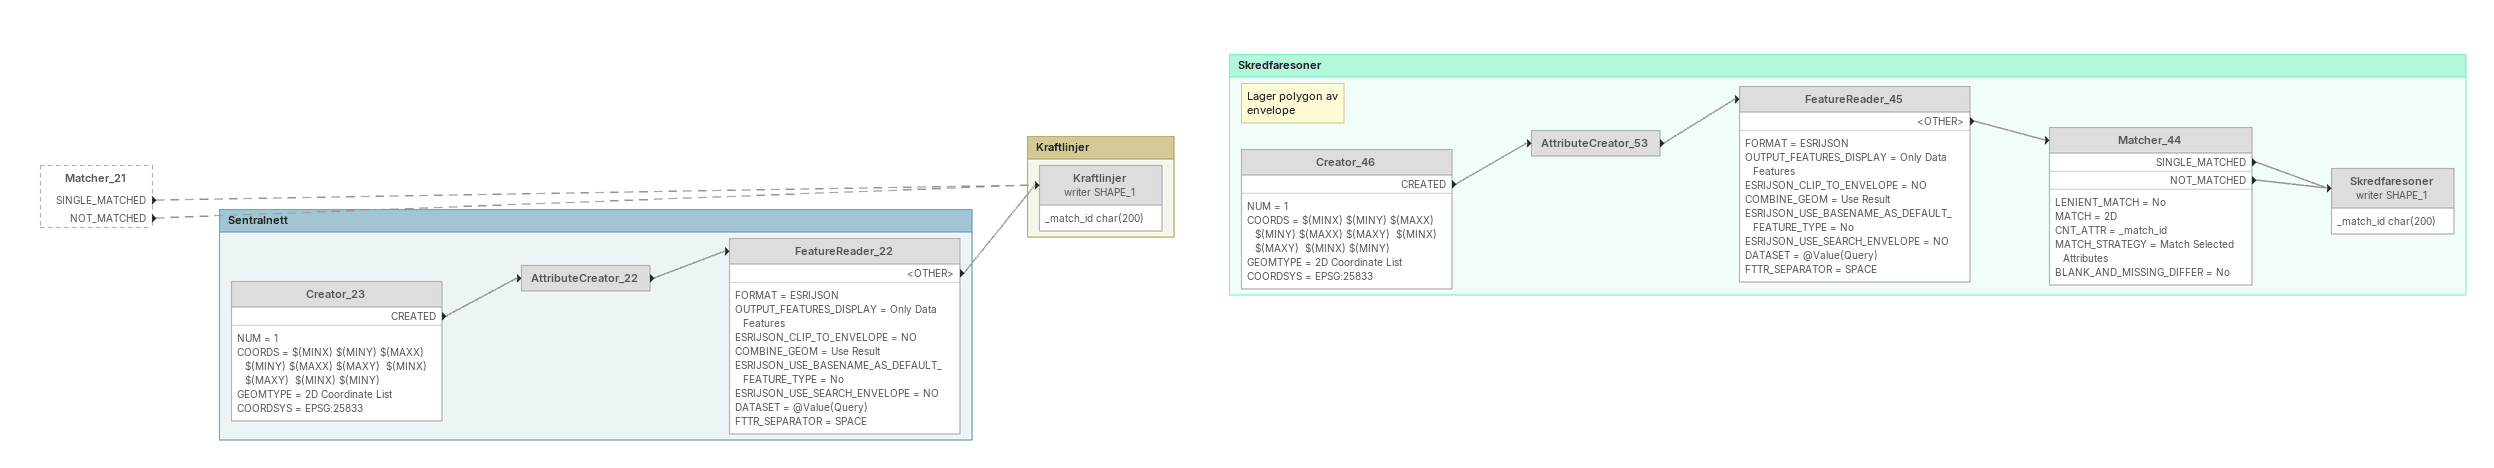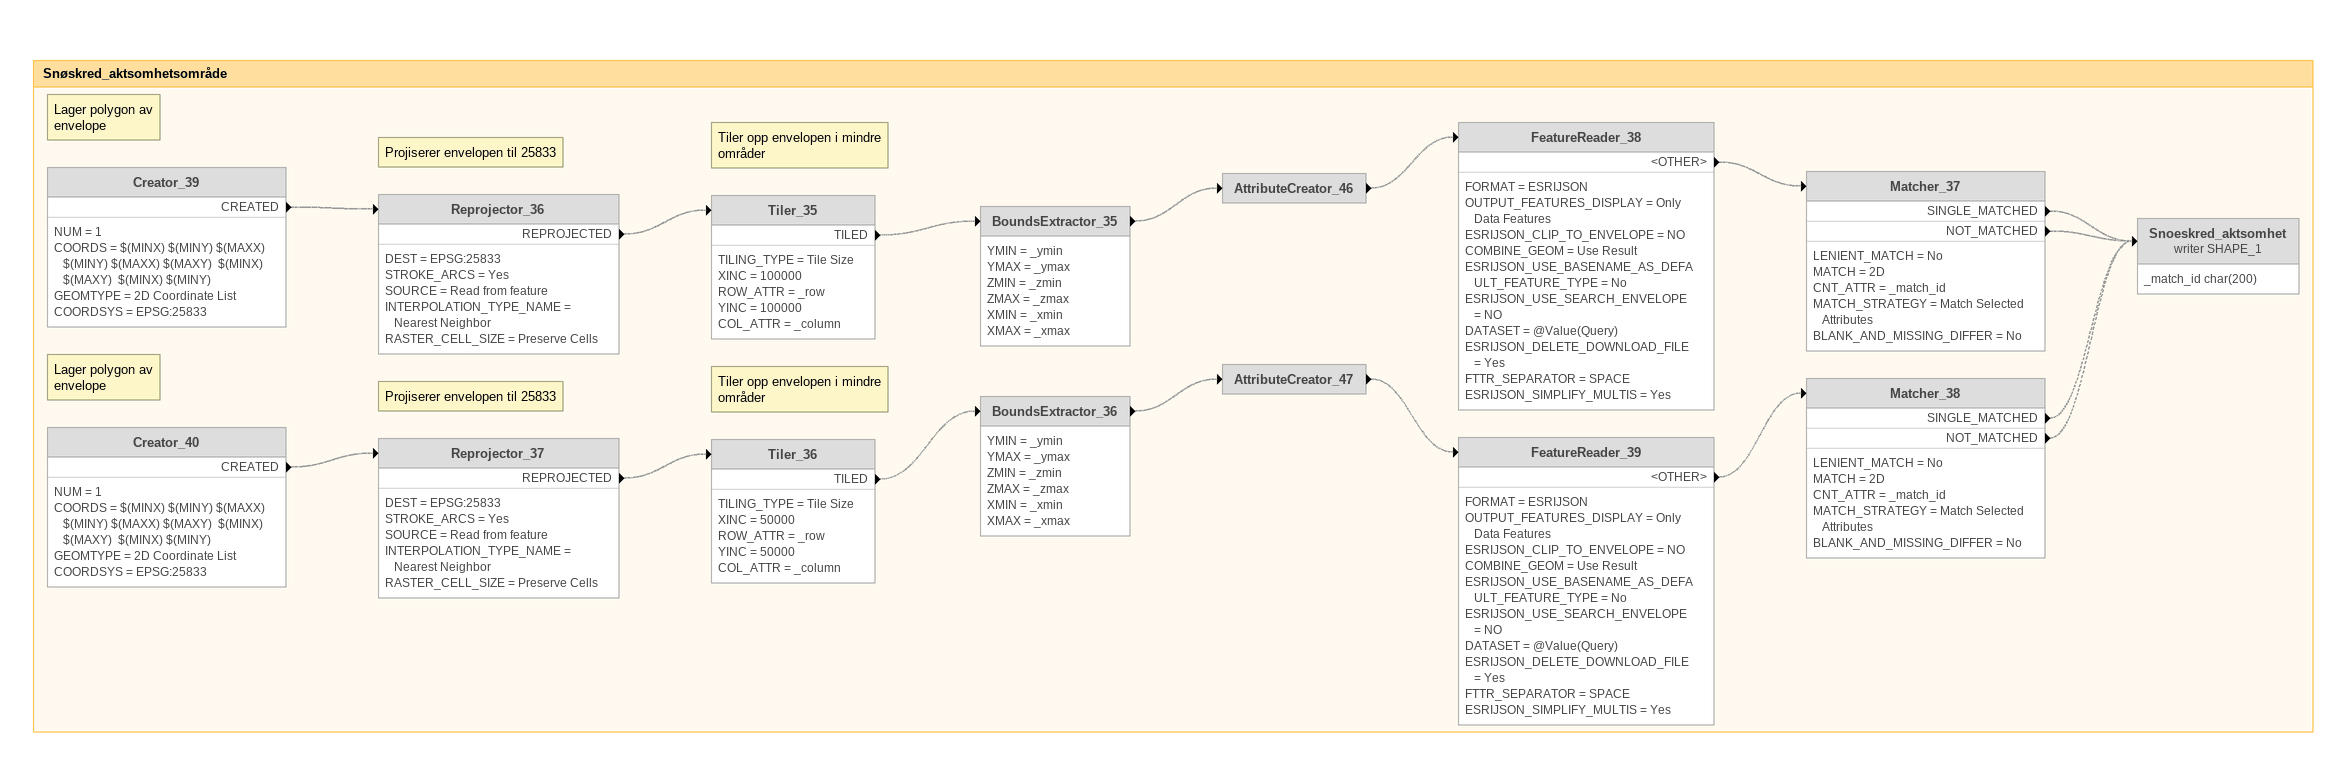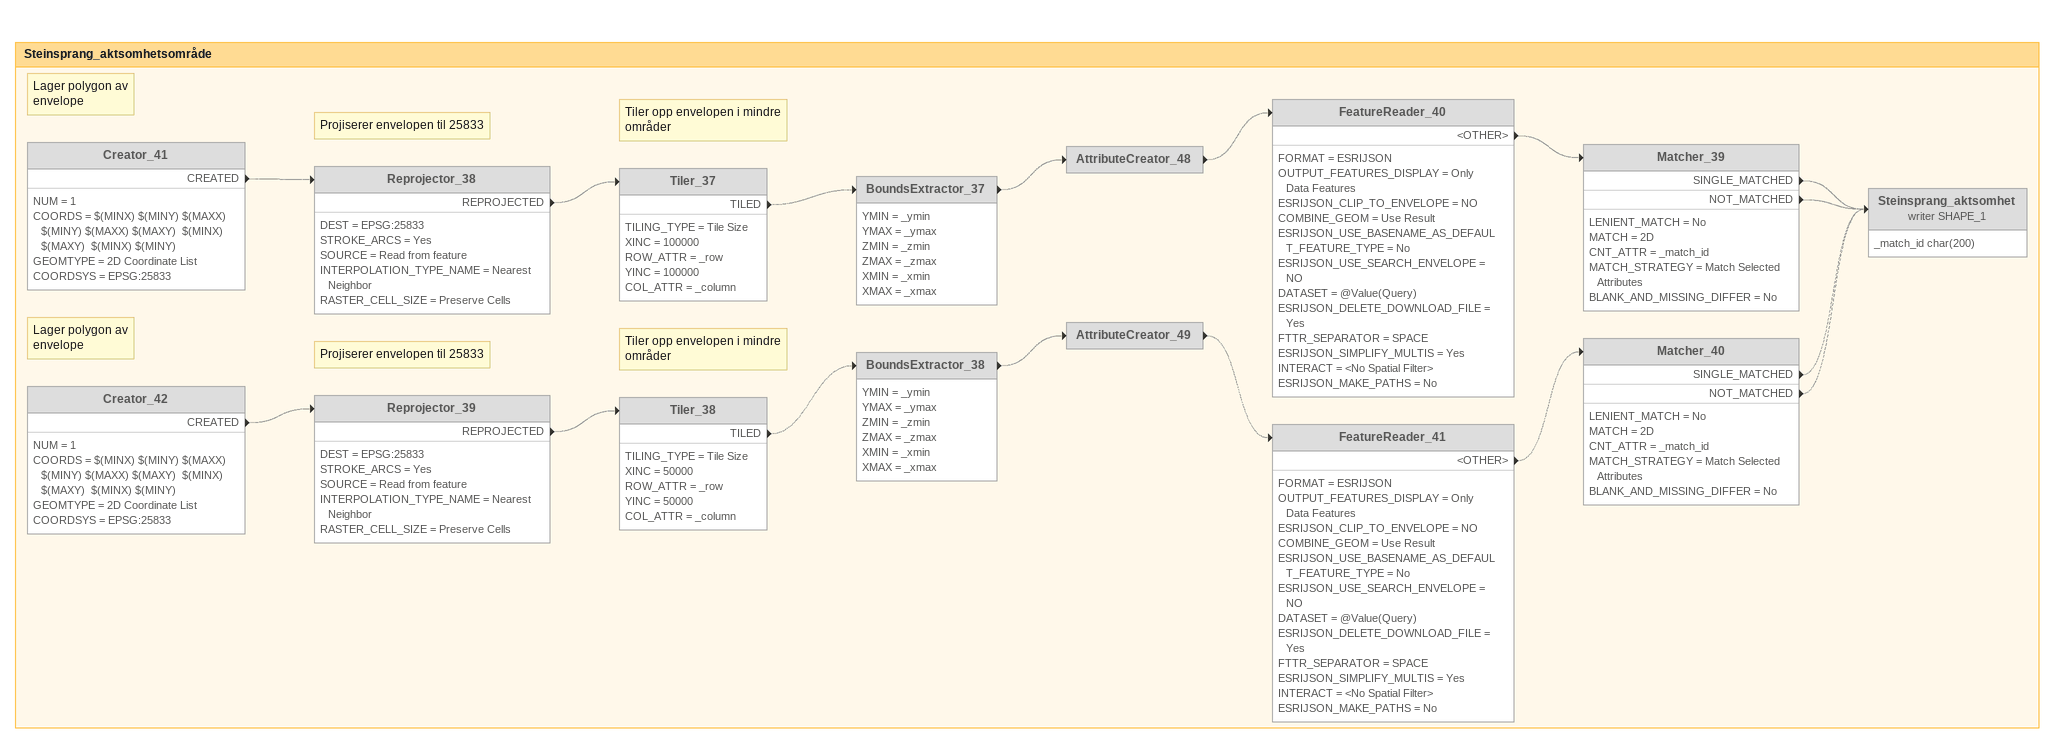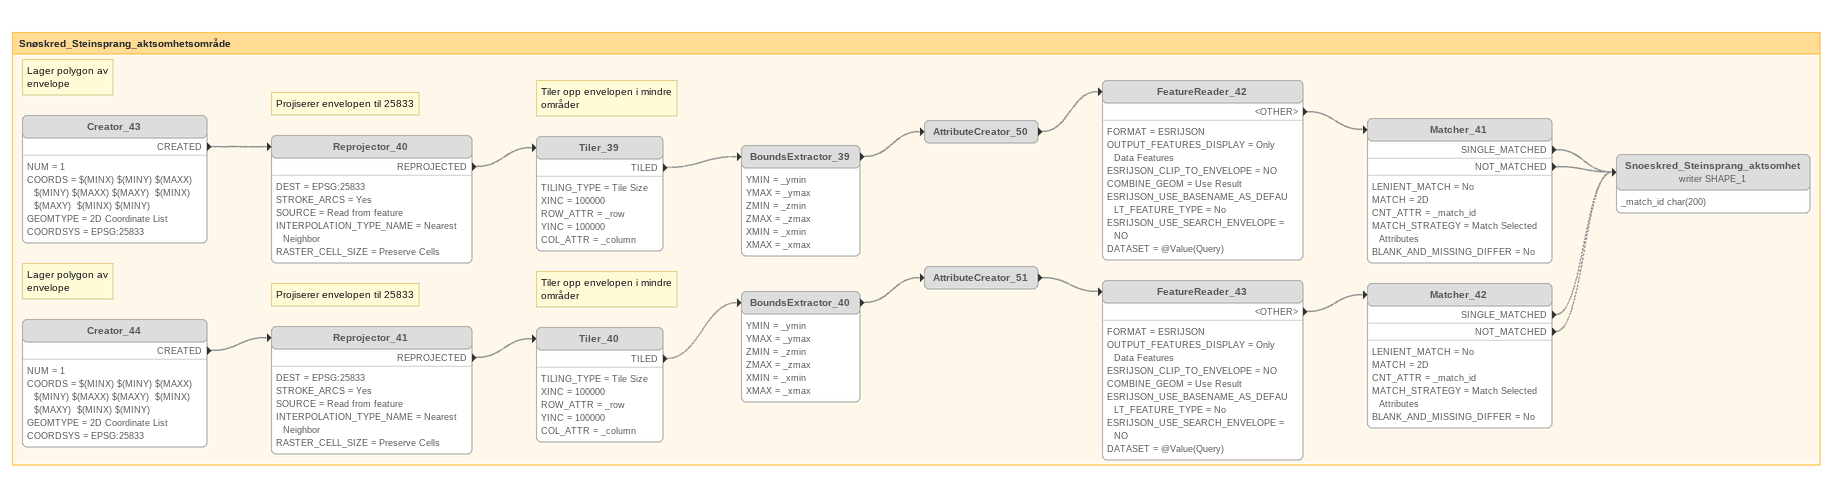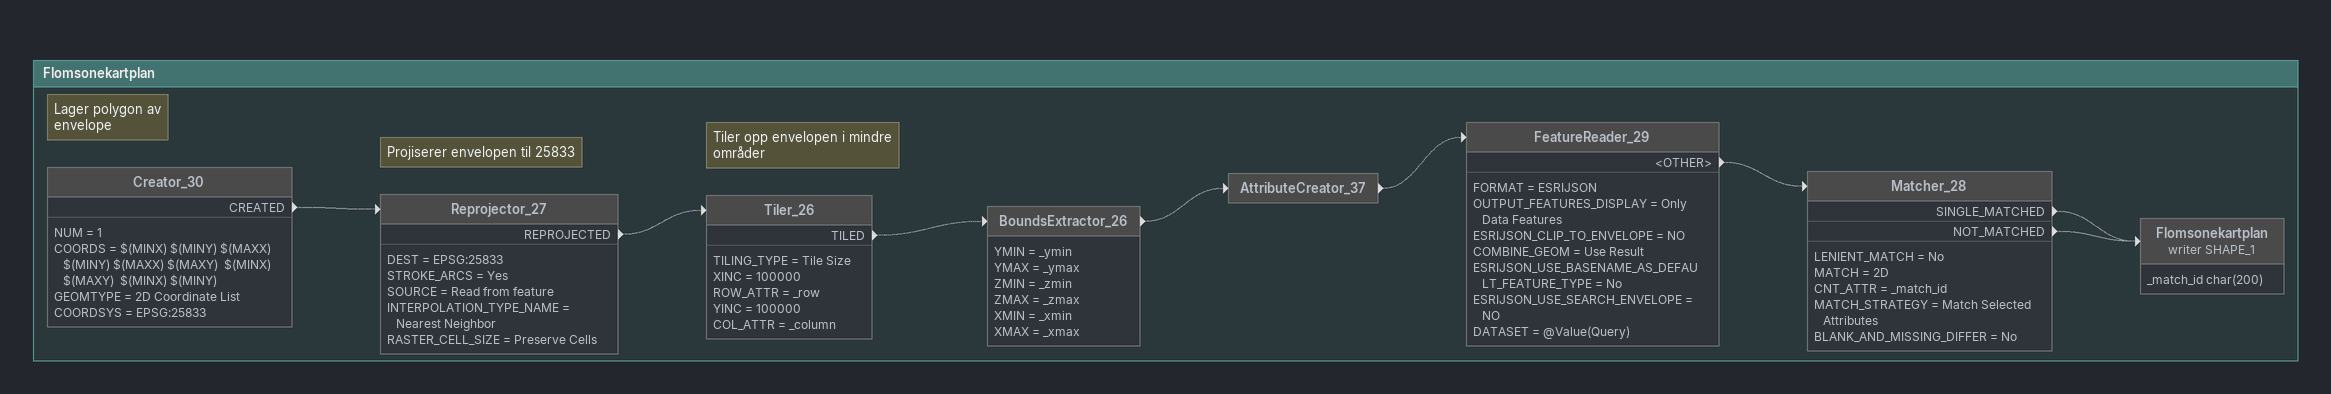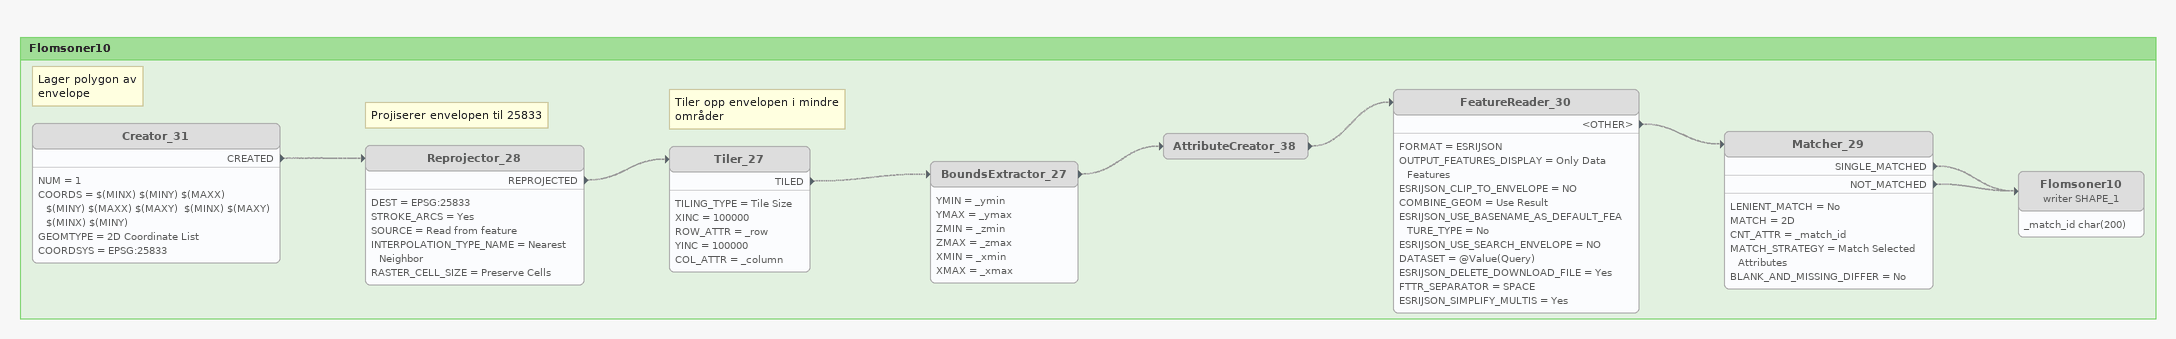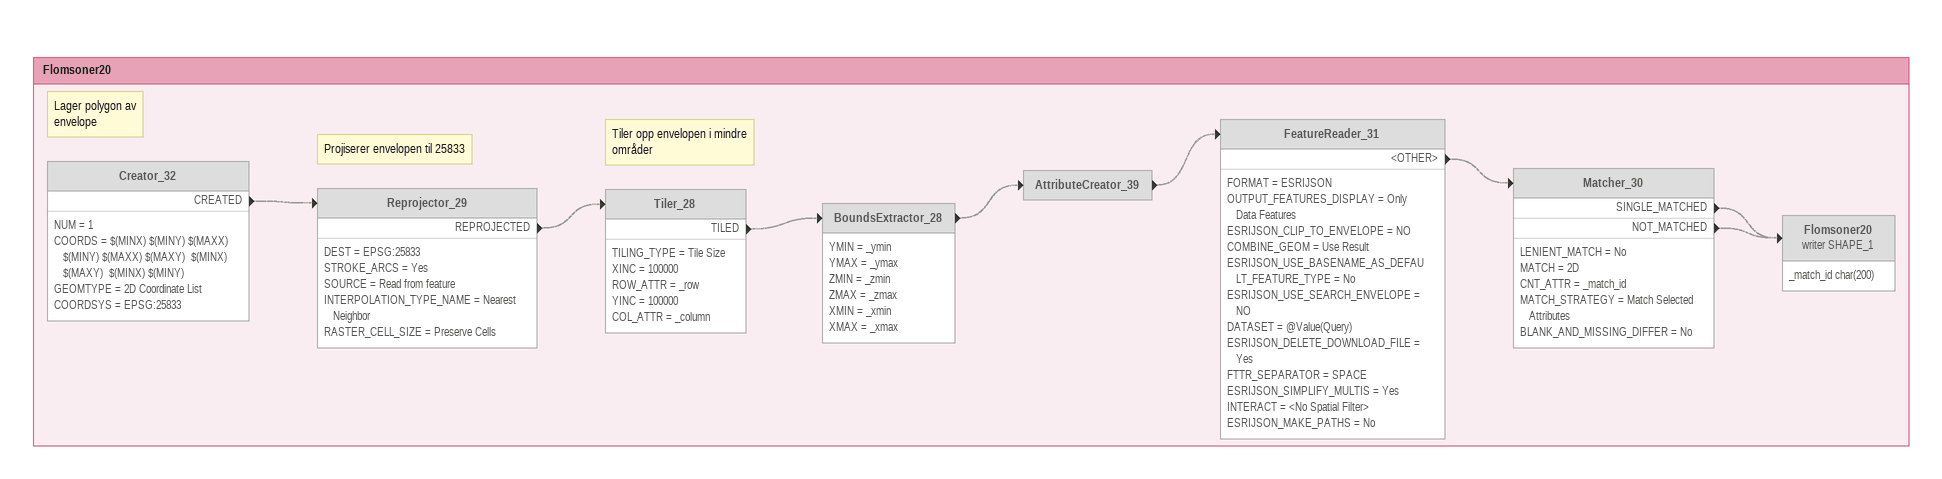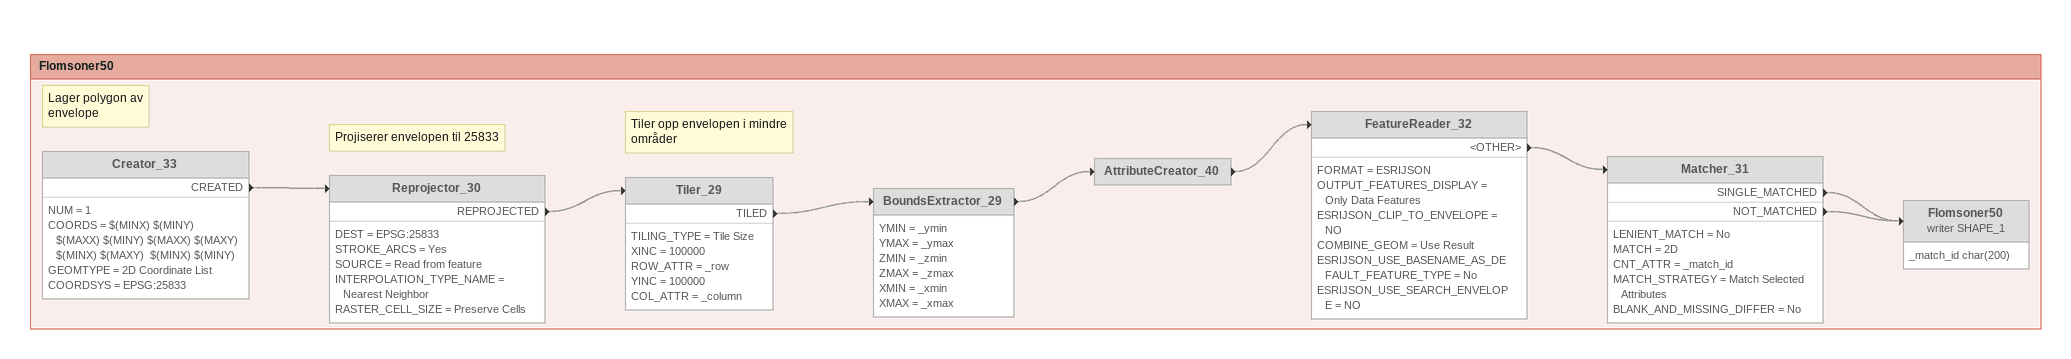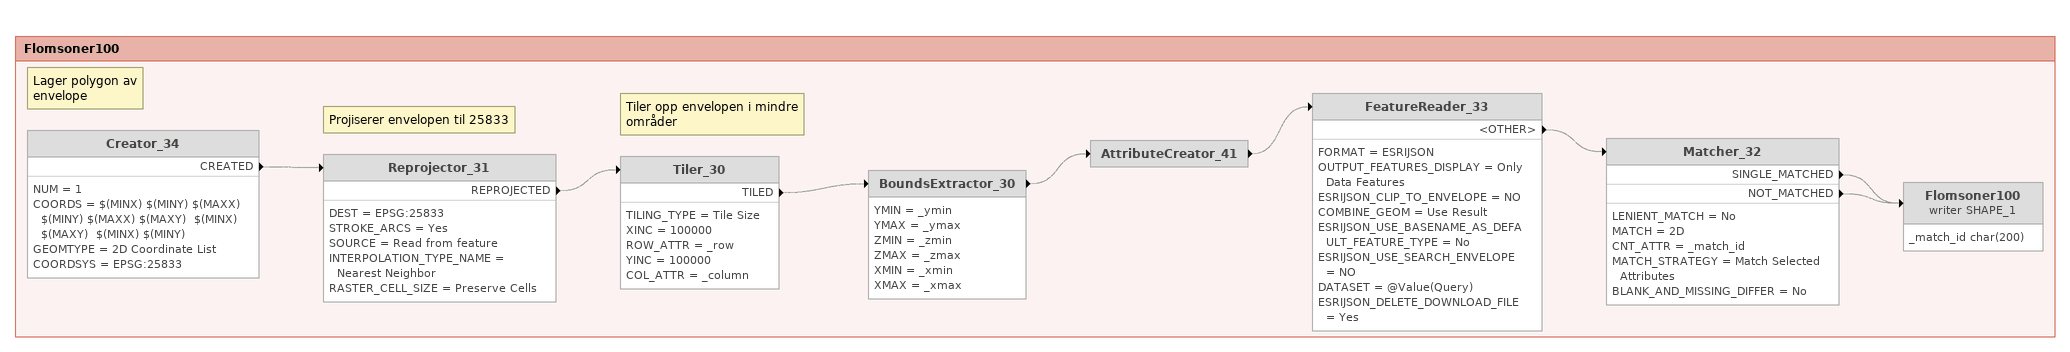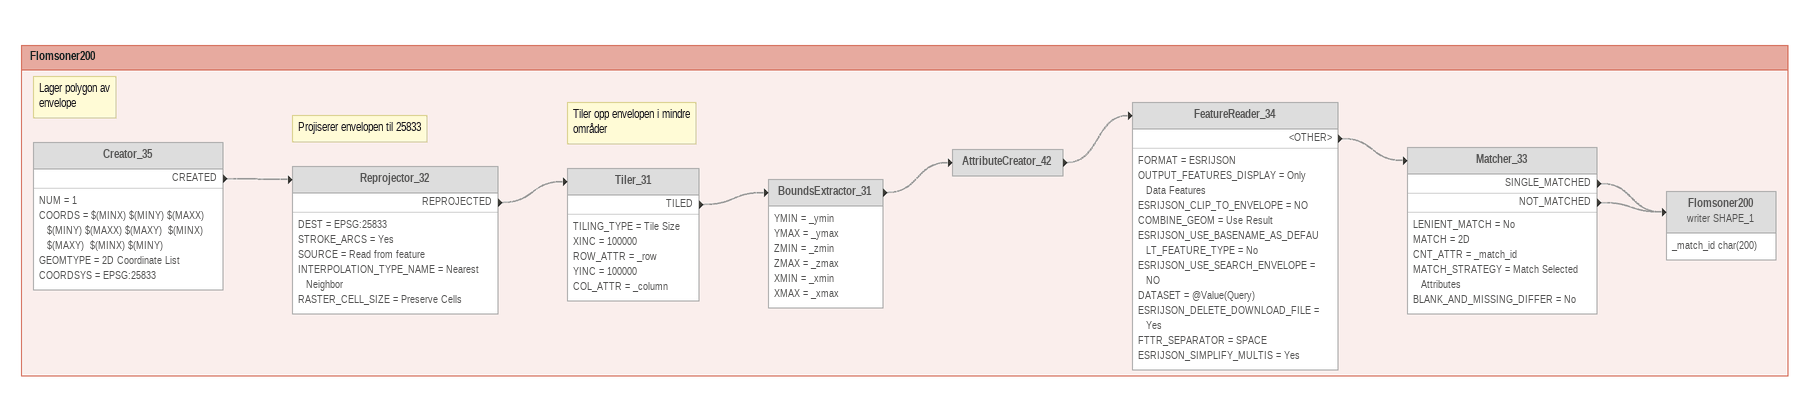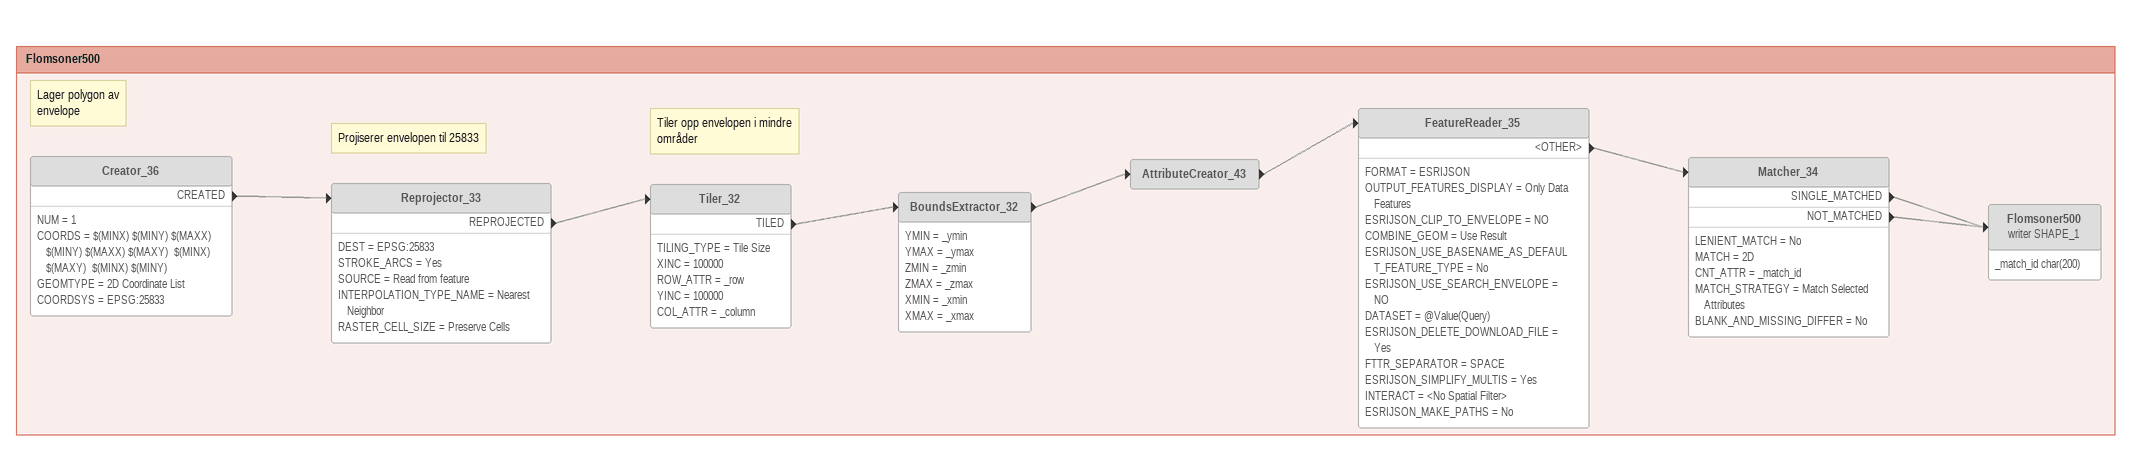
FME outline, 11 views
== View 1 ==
Matcher_21 [outside]
    SINGLE_MATCHED -> Kraftlinjer (writer SHAPE_1) [off]
    NOT_MATCHED -> Kraftlinjer (writer SHAPE_1) [off]

Bookmark: Sentralnett
Creator_23 [off]
    NUM = 1
    COORDS = $(MINX) $(MINY) $(MAXX) $(MINY) $(MAXX) $(MAXY)  $(MINX) $(MAXY)  $(MINX) $(MINY)
    GEOMTYPE = 2D Coordinate List
    COORDSYS = EPSG:25833
    CREATED -> AttributeCreator_22 [off]
AttributeCreator_22 [off]
    -> FeatureReader_22 [off]
FeatureReader_22 [off]
    FORMAT = ESRIJSON
    OUTPUT_FEATURES_DISPLAY = Only Data Features
    ESRIJSON_CLIP_TO_ENVELOPE = NO
    COMBINE_GEOM = Use Result
    ESRIJSON_USE_BASENAME_AS_DEFAULT_FEATURE_TYPE = No
    ESRIJSON_USE_SEARCH_ENVELOPE = NO
    DATASET = @Value(Query)
    FTTR_SEPARATOR = SPACE
    <OTHER> -> Kraftlinjer (writer SHAPE_1) [off]

Bookmark: Kraftlinjer
Kraftlinjer (writer SHAPE_1) [off]
    attributes: _match_id char(200)

Bookmark: Skredfaresoner
Note: Lager polygon av / envelope
Creator_46 [off]
    NUM = 1
    COORDS = $(MINX) $(MINY) $(MAXX) $(MINY) $(MAXX) $(MAXY)  $(MINX) $(MAXY)  $(MINX) $(MINY)
    GEOMTYPE = 2D Coordinate List
    COORDSYS = EPSG:25833
    CREATED -> AttributeCreator_53 [off]
AttributeCreator_53 [off]
    -> FeatureReader_45 [off]
FeatureReader_45 [off]
    FORMAT = ESRIJSON
    OUTPUT_FEATURES_DISPLAY = Only Data Features
    ESRIJSON_CLIP_TO_ENVELOPE = NO
    COMBINE_GEOM = Use Result
    ESRIJSON_USE_BASENAME_AS_DEFAULT_FEATURE_TYPE = No
    ESRIJSON_USE_SEARCH_ENVELOPE = NO
    DATASET = @Value(Query)
    FTTR_SEPARATOR = SPACE
    <OTHER> -> Matcher_44 [off]
Matcher_44 [off]
    LENIENT_MATCH = No
    MATCH = 2D
    CNT_ATTR = _match_id
    MATCH_STRATEGY = Match Selected Attributes
    BLANK_AND_MISSING_DIFFER = No
    SINGLE_MATCHED -> Skredfaresoner (writer SHAPE_1) [off]
    NOT_MATCHED -> Skredfaresoner (writer SHAPE_1) [off]
Skredfaresoner (writer SHAPE_1) [off]
    attributes: _match_id char(200)

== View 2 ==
Bookmark: Snøskred_aktsomhetsområde
Note: Lager polygon av / envelope
Creator_39 [off]
    NUM = 1
    COORDS = $(MINX) $(MINY) $(MAXX) $(MINY) $(MAXX) $(MAXY)  $(MINX) $(MAXY)  $(MINX) $(MINY)
    GEOMTYPE = 2D Coordinate List
    COORDSYS = EPSG:25833
    CREATED -> Reprojector_36 [off]
Note: Projiserer envelopen til 25833
Reprojector_36 [off]
    DEST = EPSG:25833
    STROKE_ARCS = Yes
    SOURCE = Read from feature
    INTERPOLATION_TYPE_NAME = Nearest Neighbor
    RASTER_CELL_SIZE = Preserve Cells
    REPROJECTED -> Tiler_35 [off]
Note: Tiler opp envelopen i mindre / områder
Tiler_35 [off]
    TILING_TYPE = Tile Size
    XINC = 100000
    ROW_ATTR = _row
    YINC = 100000
    COL_ATTR = _column
    TILED -> BoundsExtractor_35 [off]
BoundsExtractor_35 [off]
    YMIN = _ymin
    YMAX = _ymax
    ZMIN = _zmin
    ZMAX = _zmax
    XMIN = _xmin
    XMAX = _xmax
    -> AttributeCreator_46 [off]
AttributeCreator_46 [off]
    -> FeatureReader_38 [off]
FeatureReader_38 [off]
    FORMAT = ESRIJSON
    OUTPUT_FEATURES_DISPLAY = Only Data Features
    ESRIJSON_CLIP_TO_ENVELOPE = NO
    COMBINE_GEOM = Use Result
    ESRIJSON_USE_BASENAME_AS_DEFAULT_FEATURE_TYPE = No
    ESRIJSON_USE_SEARCH_ENVELOPE = NO
    DATASET = @Value(Query)
    ESRIJSON_DELETE_DOWNLOAD_FILE = Yes
    FTTR_SEPARATOR = SPACE
    ESRIJSON_SIMPLIFY_MULTIS = Yes
    <OTHER> -> Matcher_37 [off]
Matcher_37 [off]
    LENIENT_MATCH = No
    MATCH = 2D
    CNT_ATTR = _match_id
    MATCH_STRATEGY = Match Selected Attributes
    BLANK_AND_MISSING_DIFFER = No
    SINGLE_MATCHED -> Snoeskred_aktsomhet (writer SHAPE_1) [off]
    NOT_MATCHED -> Snoeskred_aktsomhet (writer SHAPE_1) [off]
Note: Lager polygon av / envelope
Creator_40 [off]
    NUM = 1
    COORDS = $(MINX) $(MINY) $(MAXX) $(MINY) $(MAXX) $(MAXY)  $(MINX) $(MAXY)  $(MINX) $(MINY)
    GEOMTYPE = 2D Coordinate List
    COORDSYS = EPSG:25833
    CREATED -> Reprojector_37 [off]
Note: Projiserer envelopen til 25833
Reprojector_37 [off]
    DEST = EPSG:25833
    STROKE_ARCS = Yes
    SOURCE = Read from feature
    INTERPOLATION_TYPE_NAME = Nearest Neighbor
    RASTER_CELL_SIZE = Preserve Cells
    REPROJECTED -> Tiler_36 [off]
Note: Tiler opp envelopen i mindre / områder
Tiler_36 [off]
    TILING_TYPE = Tile Size
    XINC = 50000
    ROW_ATTR = _row
    YINC = 50000
    COL_ATTR = _column
    TILED -> BoundsExtractor_36 [off]
BoundsExtractor_36 [off]
    YMIN = _ymin
    YMAX = _ymax
    ZMIN = _zmin
    ZMAX = _zmax
    XMIN = _xmin
    XMAX = _xmax
    -> AttributeCreator_47 [off]
AttributeCreator_47 [off]
    -> FeatureReader_39 [off]
FeatureReader_39 [off]
    FORMAT = ESRIJSON
    OUTPUT_FEATURES_DISPLAY = Only Data Features
    ESRIJSON_CLIP_TO_ENVELOPE = NO
    COMBINE_GEOM = Use Result
    ESRIJSON_USE_BASENAME_AS_DEFAULT_FEATURE_TYPE = No
    ESRIJSON_USE_SEARCH_ENVELOPE = NO
    DATASET = @Value(Query)
    ESRIJSON_DELETE_DOWNLOAD_FILE = Yes
    FTTR_SEPARATOR = SPACE
    ESRIJSON_SIMPLIFY_MULTIS = Yes
    <OTHER> -> Matcher_38 [off]
Matcher_38 [off]
    LENIENT_MATCH = No
    MATCH = 2D
    CNT_ATTR = _match_id
    MATCH_STRATEGY = Match Selected Attributes
    BLANK_AND_MISSING_DIFFER = No
    SINGLE_MATCHED -> Snoeskred_aktsomhet (writer SHAPE_1) [off]
    NOT_MATCHED -> Snoeskred_aktsomhet (writer SHAPE_1) [off]
Snoeskred_aktsomhet (writer SHAPE_1) [off]
    attributes: _match_id char(200)

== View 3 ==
Bookmark: Steinsprang_aktsomhetsområde
Note: Lager polygon av / envelope
Creator_41 [off]
    NUM = 1
    COORDS = $(MINX) $(MINY) $(MAXX) $(MINY) $(MAXX) $(MAXY)  $(MINX) $(MAXY)  $(MINX) $(MINY)
    GEOMTYPE = 2D Coordinate List
    COORDSYS = EPSG:25833
    CREATED -> Reprojector_38 [off]
Note: Projiserer envelopen til 25833
Reprojector_38 [off]
    DEST = EPSG:25833
    STROKE_ARCS = Yes
    SOURCE = Read from feature
    INTERPOLATION_TYPE_NAME = Nearest Neighbor
    RASTER_CELL_SIZE = Preserve Cells
    REPROJECTED -> Tiler_37 [off]
Note: Tiler opp envelopen i mindre / områder
Tiler_37 [off]
    TILING_TYPE = Tile Size
    XINC = 100000
    ROW_ATTR = _row
    YINC = 100000
    COL_ATTR = _column
    TILED -> BoundsExtractor_37 [off]
BoundsExtractor_37 [off]
    YMIN = _ymin
    YMAX = _ymax
    ZMIN = _zmin
    ZMAX = _zmax
    XMIN = _xmin
    XMAX = _xmax
    -> AttributeCreator_48 [off]
AttributeCreator_48 [off]
    -> FeatureReader_40 [off]
FeatureReader_40 [off]
    FORMAT = ESRIJSON
    OUTPUT_FEATURES_DISPLAY = Only Data Features
    ESRIJSON_CLIP_TO_ENVELOPE = NO
    COMBINE_GEOM = Use Result
    ESRIJSON_USE_BASENAME_AS_DEFAULT_FEATURE_TYPE = No
    ESRIJSON_USE_SEARCH_ENVELOPE = NO
    DATASET = @Value(Query)
    ESRIJSON_DELETE_DOWNLOAD_FILE = Yes
    FTTR_SEPARATOR = SPACE
    ESRIJSON_SIMPLIFY_MULTIS = Yes
    INTERACT = <No Spatial Filter>
    ESRIJSON_MAKE_PATHS = No
    <OTHER> -> Matcher_39 [off]
Matcher_39 [off]
    LENIENT_MATCH = No
    MATCH = 2D
    CNT_ATTR = _match_id
    MATCH_STRATEGY = Match Selected Attributes
    BLANK_AND_MISSING_DIFFER = No
    SINGLE_MATCHED -> Steinsprang_aktsomhet (writer SHAPE_1) [off]
    NOT_MATCHED -> Steinsprang_aktsomhet (writer SHAPE_1) [off]
Note: Lager polygon av / envelope
Creator_42 [off]
    NUM = 1
    COORDS = $(MINX) $(MINY) $(MAXX) $(MINY) $(MAXX) $(MAXY)  $(MINX) $(MAXY)  $(MINX) $(MINY)
    GEOMTYPE = 2D Coordinate List
    COORDSYS = EPSG:25833
    CREATED -> Reprojector_39 [off]
Note: Projiserer envelopen til 25833
Reprojector_39 [off]
    DEST = EPSG:25833
    STROKE_ARCS = Yes
    SOURCE = Read from feature
    INTERPOLATION_TYPE_NAME = Nearest Neighbor
    RASTER_CELL_SIZE = Preserve Cells
    REPROJECTED -> Tiler_38 [off]
Note: Tiler opp envelopen i mindre / områder
Tiler_38 [off]
    TILING_TYPE = Tile Size
    XINC = 50000
    ROW_ATTR = _row
    YINC = 50000
    COL_ATTR = _column
    TILED -> BoundsExtractor_38 [off]
BoundsExtractor_38 [off]
    YMIN = _ymin
    YMAX = _ymax
    ZMIN = _zmin
    ZMAX = _zmax
    XMIN = _xmin
    XMAX = _xmax
    -> AttributeCreator_49 [off]
AttributeCreator_49 [off]
    -> FeatureReader_41 [off]
FeatureReader_41 [off]
    FORMAT = ESRIJSON
    OUTPUT_FEATURES_DISPLAY = Only Data Features
    ESRIJSON_CLIP_TO_ENVELOPE = NO
    COMBINE_GEOM = Use Result
    ESRIJSON_USE_BASENAME_AS_DEFAULT_FEATURE_TYPE = No
    ESRIJSON_USE_SEARCH_ENVELOPE = NO
    DATASET = @Value(Query)
    ESRIJSON_DELETE_DOWNLOAD_FILE = Yes
    FTTR_SEPARATOR = SPACE
    ESRIJSON_SIMPLIFY_MULTIS = Yes
    INTERACT = <No Spatial Filter>
    ESRIJSON_MAKE_PATHS = No
    <OTHER> -> Matcher_40 [off]
Matcher_40 [off]
    LENIENT_MATCH = No
    MATCH = 2D
    CNT_ATTR = _match_id
    MATCH_STRATEGY = Match Selected Attributes
    BLANK_AND_MISSING_DIFFER = No
    SINGLE_MATCHED -> Steinsprang_aktsomhet (writer SHAPE_1) [off]
    NOT_MATCHED -> Steinsprang_aktsomhet (writer SHAPE_1) [off]
Steinsprang_aktsomhet (writer SHAPE_1) [off]
    attributes: _match_id char(200)

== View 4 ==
Bookmark: Snøskred_Steinsprang_aktsomhetsområde
Note: Lager polygon av / envelope
Creator_43 [off]
    NUM = 1
    COORDS = $(MINX) $(MINY) $(MAXX) $(MINY) $(MAXX) $(MAXY)  $(MINX) $(MAXY)  $(MINX) $(MINY)
    GEOMTYPE = 2D Coordinate List
    COORDSYS = EPSG:25833
    CREATED -> Reprojector_40 [off]
Note: Projiserer envelopen til 25833
Reprojector_40 [off]
    DEST = EPSG:25833
    STROKE_ARCS = Yes
    SOURCE = Read from feature
    INTERPOLATION_TYPE_NAME = Nearest Neighbor
    RASTER_CELL_SIZE = Preserve Cells
    REPROJECTED -> Tiler_39 [off]
Note: Tiler opp envelopen i mindre / områder
Tiler_39 [off]
    TILING_TYPE = Tile Size
    XINC = 100000
    ROW_ATTR = _row
    YINC = 100000
    COL_ATTR = _column
    TILED -> BoundsExtractor_39 [off]
BoundsExtractor_39 [off]
    YMIN = _ymin
    YMAX = _ymax
    ZMIN = _zmin
    ZMAX = _zmax
    XMIN = _xmin
    XMAX = _xmax
    -> AttributeCreator_50 [off]
AttributeCreator_50 [off]
    -> FeatureReader_42 [off]
FeatureReader_42 [off]
    FORMAT = ESRIJSON
    OUTPUT_FEATURES_DISPLAY = Only Data Features
    ESRIJSON_CLIP_TO_ENVELOPE = NO
    COMBINE_GEOM = Use Result
    ESRIJSON_USE_BASENAME_AS_DEFAULT_FEATURE_TYPE = No
    ESRIJSON_USE_SEARCH_ENVELOPE = NO
    DATASET = @Value(Query)
    <OTHER> -> Matcher_41 [off]
Matcher_41 [off]
    LENIENT_MATCH = No
    MATCH = 2D
    CNT_ATTR = _match_id
    MATCH_STRATEGY = Match Selected Attributes
    BLANK_AND_MISSING_DIFFER = No
    SINGLE_MATCHED -> Snoeskred_Steinsprang_aktsomhet (writer SHAPE_1) [off]
    NOT_MATCHED -> Snoeskred_Steinsprang_aktsomhet (writer SHAPE_1) [off]
Note: Lager polygon av / envelope
Creator_44 [off]
    NUM = 1
    COORDS = $(MINX) $(MINY) $(MAXX) $(MINY) $(MAXX) $(MAXY)  $(MINX) $(MAXY)  $(MINX) $(MINY)
    GEOMTYPE = 2D Coordinate List
    COORDSYS = EPSG:25833
    CREATED -> Reprojector_41 [off]
Note: Projiserer envelopen til 25833
Reprojector_41 [off]
    DEST = EPSG:25833
    STROKE_ARCS = Yes
    SOURCE = Read from feature
    INTERPOLATION_TYPE_NAME = Nearest Neighbor
    RASTER_CELL_SIZE = Preserve Cells
    REPROJECTED -> Tiler_40 [off]
Note: Tiler opp envelopen i mindre / områder
Tiler_40 [off]
    TILING_TYPE = Tile Size
    XINC = 100000
    ROW_ATTR = _row
    YINC = 100000
    COL_ATTR = _column
    TILED -> BoundsExtractor_40 [off]
BoundsExtractor_40 [off]
    YMIN = _ymin
    YMAX = _ymax
    ZMIN = _zmin
    ZMAX = _zmax
    XMIN = _xmin
    XMAX = _xmax
    -> AttributeCreator_51 [off]
AttributeCreator_51 [off]
    -> FeatureReader_43 [off]
FeatureReader_43 [off]
    FORMAT = ESRIJSON
    OUTPUT_FEATURES_DISPLAY = Only Data Features
    ESRIJSON_CLIP_TO_ENVELOPE = NO
    COMBINE_GEOM = Use Result
    ESRIJSON_USE_BASENAME_AS_DEFAULT_FEATURE_TYPE = No
    ESRIJSON_USE_SEARCH_ENVELOPE = NO
    DATASET = @Value(Query)
    <OTHER> -> Matcher_42 [off]
Matcher_42 [off]
    LENIENT_MATCH = No
    MATCH = 2D
    CNT_ATTR = _match_id
    MATCH_STRATEGY = Match Selected Attributes
    BLANK_AND_MISSING_DIFFER = No
    SINGLE_MATCHED -> Snoeskred_Steinsprang_aktsomhet (writer SHAPE_1) [off]
    NOT_MATCHED -> Snoeskred_Steinsprang_aktsomhet (writer SHAPE_1) [off]
Snoeskred_Steinsprang_aktsomhet (writer SHAPE_1) [off]
    attributes: _match_id char(200)

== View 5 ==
Bookmark: Flomsonekartplan
Note: Lager polygon av / envelope
Creator_30 [off]
    NUM = 1
    COORDS = $(MINX) $(MINY) $(MAXX) $(MINY) $(MAXX) $(MAXY)  $(MINX) $(MAXY)  $(MINX) $(MINY)
    GEOMTYPE = 2D Coordinate List
    COORDSYS = EPSG:25833
    CREATED -> Reprojector_27 [off]
Note: Projiserer envelopen til 25833
Reprojector_27 [off]
    DEST = EPSG:25833
    STROKE_ARCS = Yes
    SOURCE = Read from feature
    INTERPOLATION_TYPE_NAME = Nearest Neighbor
    RASTER_CELL_SIZE = Preserve Cells
    REPROJECTED -> Tiler_26 [off]
Note: Tiler opp envelopen i mindre / områder
Tiler_26 [off]
    TILING_TYPE = Tile Size
    XINC = 100000
    ROW_ATTR = _row
    YINC = 100000
    COL_ATTR = _column
    TILED -> BoundsExtractor_26 [off]
BoundsExtractor_26 [off]
    YMIN = _ymin
    YMAX = _ymax
    ZMIN = _zmin
    ZMAX = _zmax
    XMIN = _xmin
    XMAX = _xmax
    -> AttributeCreator_37 [off]
AttributeCreator_37 [off]
    -> FeatureReader_29 [off]
FeatureReader_29 [off]
    FORMAT = ESRIJSON
    OUTPUT_FEATURES_DISPLAY = Only Data Features
    ESRIJSON_CLIP_TO_ENVELOPE = NO
    COMBINE_GEOM = Use Result
    ESRIJSON_USE_BASENAME_AS_DEFAULT_FEATURE_TYPE = No
    ESRIJSON_USE_SEARCH_ENVELOPE = NO
    DATASET = @Value(Query)
    <OTHER> -> Matcher_28 [off]
Matcher_28 [off]
    LENIENT_MATCH = No
    MATCH = 2D
    CNT_ATTR = _match_id
    MATCH_STRATEGY = Match Selected Attributes
    BLANK_AND_MISSING_DIFFER = No
    SINGLE_MATCHED -> Flomsonekartplan (writer SHAPE_1) [off]
    NOT_MATCHED -> Flomsonekartplan (writer SHAPE_1) [off]
Flomsonekartplan (writer SHAPE_1) [off]
    attributes: _match_id char(200)

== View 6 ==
Bookmark: Flomsoner10
Note: Lager polygon av / envelope
Creator_31 [off]
    NUM = 1
    COORDS = $(MINX) $(MINY) $(MAXX) $(MINY) $(MAXX) $(MAXY)  $(MINX) $(MAXY)  $(MINX) $(MINY)
    GEOMTYPE = 2D Coordinate List
    COORDSYS = EPSG:25833
    CREATED -> Reprojector_28 [off]
Note: Projiserer envelopen til 25833
Reprojector_28 [off]
    DEST = EPSG:25833
    STROKE_ARCS = Yes
    SOURCE = Read from feature
    INTERPOLATION_TYPE_NAME = Nearest Neighbor
    RASTER_CELL_SIZE = Preserve Cells
    REPROJECTED -> Tiler_27 [off]
Note: Tiler opp envelopen i mindre / områder
Tiler_27 [off]
    TILING_TYPE = Tile Size
    XINC = 100000
    ROW_ATTR = _row
    YINC = 100000
    COL_ATTR = _column
    TILED -> BoundsExtractor_27 [off]
BoundsExtractor_27 [off]
    YMIN = _ymin
    YMAX = _ymax
    ZMIN = _zmin
    ZMAX = _zmax
    XMIN = _xmin
    XMAX = _xmax
    -> AttributeCreator_38 [off]
AttributeCreator_38 [off]
    -> FeatureReader_30 [off]
FeatureReader_30 [off]
    FORMAT = ESRIJSON
    OUTPUT_FEATURES_DISPLAY = Only Data Features
    ESRIJSON_CLIP_TO_ENVELOPE = NO
    COMBINE_GEOM = Use Result
    ESRIJSON_USE_BASENAME_AS_DEFAULT_FEATURE_TYPE = No
    ESRIJSON_USE_SEARCH_ENVELOPE = NO
    DATASET = @Value(Query)
    ESRIJSON_DELETE_DOWNLOAD_FILE = Yes
    FTTR_SEPARATOR = SPACE
    ESRIJSON_SIMPLIFY_MULTIS = Yes
    <OTHER> -> Matcher_29 [off]
Matcher_29 [off]
    LENIENT_MATCH = No
    MATCH = 2D
    CNT_ATTR = _match_id
    MATCH_STRATEGY = Match Selected Attributes
    BLANK_AND_MISSING_DIFFER = No
    SINGLE_MATCHED -> Flomsoner10 (writer SHAPE_1) [off]
    NOT_MATCHED -> Flomsoner10 (writer SHAPE_1) [off]
Flomsoner10 (writer SHAPE_1) [off]
    attributes: _match_id char(200)

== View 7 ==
Bookmark: Flomsoner20
Note: Lager polygon av / envelope
Creator_32 [off]
    NUM = 1
    COORDS = $(MINX) $(MINY) $(MAXX) $(MINY) $(MAXX) $(MAXY)  $(MINX) $(MAXY)  $(MINX) $(MINY)
    GEOMTYPE = 2D Coordinate List
    COORDSYS = EPSG:25833
    CREATED -> Reprojector_29 [off]
Note: Projiserer envelopen til 25833
Reprojector_29 [off]
    DEST = EPSG:25833
    STROKE_ARCS = Yes
    SOURCE = Read from feature
    INTERPOLATION_TYPE_NAME = Nearest Neighbor
    RASTER_CELL_SIZE = Preserve Cells
    REPROJECTED -> Tiler_28 [off]
Note: Tiler opp envelopen i mindre / områder
Tiler_28 [off]
    TILING_TYPE = Tile Size
    XINC = 100000
    ROW_ATTR = _row
    YINC = 100000
    COL_ATTR = _column
    TILED -> BoundsExtractor_28 [off]
BoundsExtractor_28 [off]
    YMIN = _ymin
    YMAX = _ymax
    ZMIN = _zmin
    ZMAX = _zmax
    XMIN = _xmin
    XMAX = _xmax
    -> AttributeCreator_39 [off]
AttributeCreator_39 [off]
    -> FeatureReader_31 [off]
FeatureReader_31 [off]
    FORMAT = ESRIJSON
    OUTPUT_FEATURES_DISPLAY = Only Data Features
    ESRIJSON_CLIP_TO_ENVELOPE = NO
    COMBINE_GEOM = Use Result
    ESRIJSON_USE_BASENAME_AS_DEFAULT_FEATURE_TYPE = No
    ESRIJSON_USE_SEARCH_ENVELOPE = NO
    DATASET = @Value(Query)
    ESRIJSON_DELETE_DOWNLOAD_FILE = Yes
    FTTR_SEPARATOR = SPACE
    ESRIJSON_SIMPLIFY_MULTIS = Yes
    INTERACT = <No Spatial Filter>
    ESRIJSON_MAKE_PATHS = No
    <OTHER> -> Matcher_30 [off]
Matcher_30 [off]
    LENIENT_MATCH = No
    MATCH = 2D
    CNT_ATTR = _match_id
    MATCH_STRATEGY = Match Selected Attributes
    BLANK_AND_MISSING_DIFFER = No
    SINGLE_MATCHED -> Flomsoner20 (writer SHAPE_1) [off]
    NOT_MATCHED -> Flomsoner20 (writer SHAPE_1) [off]
Flomsoner20 (writer SHAPE_1) [off]
    attributes: _match_id char(200)

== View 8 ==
Bookmark: Flomsoner50
Note: Lager polygon av / envelope
Creator_33 [off]
    NUM = 1
    COORDS = $(MINX) $(MINY) $(MAXX) $(MINY) $(MAXX) $(MAXY)  $(MINX) $(MAXY)  $(MINX) $(MINY)
    GEOMTYPE = 2D Coordinate List
    COORDSYS = EPSG:25833
    CREATED -> Reprojector_30 [off]
Note: Projiserer envelopen til 25833
Reprojector_30 [off]
    DEST = EPSG:25833
    STROKE_ARCS = Yes
    SOURCE = Read from feature
    INTERPOLATION_TYPE_NAME = Nearest Neighbor
    RASTER_CELL_SIZE = Preserve Cells
    REPROJECTED -> Tiler_29 [off]
Note: Tiler opp envelopen i mindre / områder
Tiler_29 [off]
    TILING_TYPE = Tile Size
    XINC = 100000
    ROW_ATTR = _row
    YINC = 100000
    COL_ATTR = _column
    TILED -> BoundsExtractor_29 [off]
BoundsExtractor_29 [off]
    YMIN = _ymin
    YMAX = _ymax
    ZMIN = _zmin
    ZMAX = _zmax
    XMIN = _xmin
    XMAX = _xmax
    -> AttributeCreator_40 [off]
AttributeCreator_40 [off]
    -> FeatureReader_32 [off]
FeatureReader_32 [off]
    FORMAT = ESRIJSON
    OUTPUT_FEATURES_DISPLAY = Only Data Features
    ESRIJSON_CLIP_TO_ENVELOPE = NO
    COMBINE_GEOM = Use Result
    ESRIJSON_USE_BASENAME_AS_DEFAULT_FEATURE_TYPE = No
    ESRIJSON_USE_SEARCH_ENVELOPE = NO
    <OTHER> -> Matcher_31 [off]
Matcher_31 [off]
    LENIENT_MATCH = No
    MATCH = 2D
    CNT_ATTR = _match_id
    MATCH_STRATEGY = Match Selected Attributes
    BLANK_AND_MISSING_DIFFER = No
    SINGLE_MATCHED -> Flomsoner50 (writer SHAPE_1) [off]
    NOT_MATCHED -> Flomsoner50 (writer SHAPE_1) [off]
Flomsoner50 (writer SHAPE_1) [off]
    attributes: _match_id char(200)

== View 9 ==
Bookmark: Flomsoner100
Note: Lager polygon av / envelope
Creator_34 [off]
    NUM = 1
    COORDS = $(MINX) $(MINY) $(MAXX) $(MINY) $(MAXX) $(MAXY)  $(MINX) $(MAXY)  $(MINX) $(MINY)
    GEOMTYPE = 2D Coordinate List
    COORDSYS = EPSG:25833
    CREATED -> Reprojector_31 [off]
Note: Projiserer envelopen til 25833
Reprojector_31 [off]
    DEST = EPSG:25833
    STROKE_ARCS = Yes
    SOURCE = Read from feature
    INTERPOLATION_TYPE_NAME = Nearest Neighbor
    RASTER_CELL_SIZE = Preserve Cells
    REPROJECTED -> Tiler_30 [off]
Note: Tiler opp envelopen i mindre / områder
Tiler_30 [off]
    TILING_TYPE = Tile Size
    XINC = 100000
    ROW_ATTR = _row
    YINC = 100000
    COL_ATTR = _column
    TILED -> BoundsExtractor_30 [off]
BoundsExtractor_30 [off]
    YMIN = _ymin
    YMAX = _ymax
    ZMIN = _zmin
    ZMAX = _zmax
    XMIN = _xmin
    XMAX = _xmax
    -> AttributeCreator_41 [off]
AttributeCreator_41 [off]
    -> FeatureReader_33 [off]
FeatureReader_33 [off]
    FORMAT = ESRIJSON
    OUTPUT_FEATURES_DISPLAY = Only Data Features
    ESRIJSON_CLIP_TO_ENVELOPE = NO
    COMBINE_GEOM = Use Result
    ESRIJSON_USE_BASENAME_AS_DEFAULT_FEATURE_TYPE = No
    ESRIJSON_USE_SEARCH_ENVELOPE = NO
    DATASET = @Value(Query)
    ESRIJSON_DELETE_DOWNLOAD_FILE = Yes
    <OTHER> -> Matcher_32 [off]
Matcher_32 [off]
    LENIENT_MATCH = No
    MATCH = 2D
    CNT_ATTR = _match_id
    MATCH_STRATEGY = Match Selected Attributes
    BLANK_AND_MISSING_DIFFER = No
    SINGLE_MATCHED -> Flomsoner100 (writer SHAPE_1) [off]
    NOT_MATCHED -> Flomsoner100 (writer SHAPE_1) [off]
Flomsoner100 (writer SHAPE_1) [off]
    attributes: _match_id char(200)

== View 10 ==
Bookmark: Flomsoner200
Note: Lager polygon av / envelope
Creator_35 [off]
    NUM = 1
    COORDS = $(MINX) $(MINY) $(MAXX) $(MINY) $(MAXX) $(MAXY)  $(MINX) $(MAXY)  $(MINX) $(MINY)
    GEOMTYPE = 2D Coordinate List
    COORDSYS = EPSG:25833
    CREATED -> Reprojector_32 [off]
Note: Projiserer envelopen til 25833
Reprojector_32 [off]
    DEST = EPSG:25833
    STROKE_ARCS = Yes
    SOURCE = Read from feature
    INTERPOLATION_TYPE_NAME = Nearest Neighbor
    RASTER_CELL_SIZE = Preserve Cells
    REPROJECTED -> Tiler_31 [off]
Note: Tiler opp envelopen i mindre / områder
Tiler_31 [off]
    TILING_TYPE = Tile Size
    XINC = 100000
    ROW_ATTR = _row
    YINC = 100000
    COL_ATTR = _column
    TILED -> BoundsExtractor_31 [off]
BoundsExtractor_31 [off]
    YMIN = _ymin
    YMAX = _ymax
    ZMIN = _zmin
    ZMAX = _zmax
    XMIN = _xmin
    XMAX = _xmax
    -> AttributeCreator_42 [off]
AttributeCreator_42 [off]
    -> FeatureReader_34 [off]
FeatureReader_34 [off]
    FORMAT = ESRIJSON
    OUTPUT_FEATURES_DISPLAY = Only Data Features
    ESRIJSON_CLIP_TO_ENVELOPE = NO
    COMBINE_GEOM = Use Result
    ESRIJSON_USE_BASENAME_AS_DEFAULT_FEATURE_TYPE = No
    ESRIJSON_USE_SEARCH_ENVELOPE = NO
    DATASET = @Value(Query)
    ESRIJSON_DELETE_DOWNLOAD_FILE = Yes
    FTTR_SEPARATOR = SPACE
    ESRIJSON_SIMPLIFY_MULTIS = Yes
    <OTHER> -> Matcher_33 [off]
Matcher_33 [off]
    LENIENT_MATCH = No
    MATCH = 2D
    CNT_ATTR = _match_id
    MATCH_STRATEGY = Match Selected Attributes
    BLANK_AND_MISSING_DIFFER = No
    SINGLE_MATCHED -> Flomsoner200 (writer SHAPE_1) [off]
    NOT_MATCHED -> Flomsoner200 (writer SHAPE_1) [off]
Flomsoner200 (writer SHAPE_1) [off]
    attributes: _match_id char(200)

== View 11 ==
Bookmark: Flomsoner500
Note: Lager polygon av / envelope
Creator_36 [off]
    NUM = 1
    COORDS = $(MINX) $(MINY) $(MAXX) $(MINY) $(MAXX) $(MAXY)  $(MINX) $(MAXY)  $(MINX) $(MINY)
    GEOMTYPE = 2D Coordinate List
    COORDSYS = EPSG:25833
    CREATED -> Reprojector_33 [off]
Note: Projiserer envelopen til 25833
Reprojector_33 [off]
    DEST = EPSG:25833
    STROKE_ARCS = Yes
    SOURCE = Read from feature
    INTERPOLATION_TYPE_NAME = Nearest Neighbor
    RASTER_CELL_SIZE = Preserve Cells
    REPROJECTED -> Tiler_32 [off]
Note: Tiler opp envelopen i mindre / områder
Tiler_32 [off]
    TILING_TYPE = Tile Size
    XINC = 100000
    ROW_ATTR = _row
    YINC = 100000
    COL_ATTR = _column
    TILED -> BoundsExtractor_32 [off]
BoundsExtractor_32 [off]
    YMIN = _ymin
    YMAX = _ymax
    ZMIN = _zmin
    ZMAX = _zmax
    XMIN = _xmin
    XMAX = _xmax
    -> AttributeCreator_43 [off]
AttributeCreator_43 [off]
    -> FeatureReader_35 [off]
FeatureReader_35 [off]
    FORMAT = ESRIJSON
    OUTPUT_FEATURES_DISPLAY = Only Data Features
    ESRIJSON_CLIP_TO_ENVELOPE = NO
    COMBINE_GEOM = Use Result
    ESRIJSON_USE_BASENAME_AS_DEFAULT_FEATURE_TYPE = No
    ESRIJSON_USE_SEARCH_ENVELOPE = NO
    DATASET = @Value(Query)
    ESRIJSON_DELETE_DOWNLOAD_FILE = Yes
    FTTR_SEPARATOR = SPACE
    ESRIJSON_SIMPLIFY_MULTIS = Yes
    INTERACT = <No Spatial Filter>
    ESRIJSON_MAKE_PATHS = No
    <OTHER> -> Matcher_34 [off]
Matcher_34 [off]
    LENIENT_MATCH = No
    MATCH = 2D
    CNT_ATTR = _match_id
    MATCH_STRATEGY = Match Selected Attributes
    BLANK_AND_MISSING_DIFFER = No
    SINGLE_MATCHED -> Flomsoner500 (writer SHAPE_1) [off]
    NOT_MATCHED -> Flomsoner500 (writer SHAPE_1) [off]
Flomsoner500 (writer SHAPE_1) [off]
    attributes: _match_id char(200)
